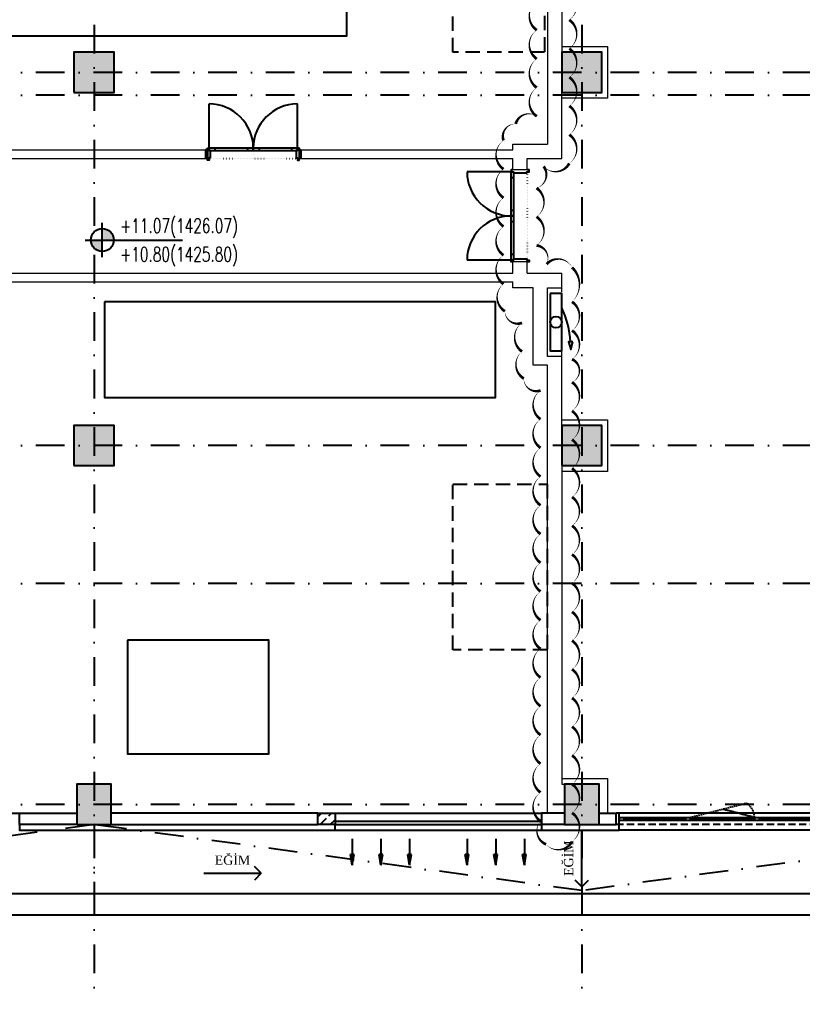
# Model space of a CAD drawing. Header units: millimetres. Extents: x -2755 to 27598, y -1135 to 13405.
# Drawn here: x 995 to 2360, y 4434 to 6127 of the extents above; entities that cross this region are included whole.
import ezdxf
from ezdxf.enums import TextEntityAlignment as Align

# ---------------------------------------------------------------- set-up
doc = ezdxf.new("R2010")
doc.units = ezdxf.units.MM
doc.header["$LTSCALE"] = 100
for name, pattern in [('DASHDOT', [1, 0.5, -0.25, 0, -0.25]), ('DASHDOT2', [0.5, 0.25, -0.125, 0, -0.125]), ('DOT', [0.25, 0, -0.25]), ('HIDDEN', [0.375, 0.25, -0.125])]:
    doc.linetypes.add(name, pattern=pattern)
doc.layers.add('AKS', color=7, linetype='DASHDOT2', transparency=0.8)
for name, color, linetype in [('DUVAR', 7, 'Continuous'), ('ELEKTRIK', 7, 'Continuous'), ('GOR', 7, 'Continuous'), ('KA-PEN', 5, 'Continuous'), ('KA-PEN-8 @ 1', 5, 'Continuous'), ('KOLON', 7, 'Continuous'), ('KOR KASA', 1, 'Continuous'), ('KOT', 7, 'Continuous'), ('MEKANIK', 7, 'Continuous'), ('OK', 7, 'Continuous'), ('OLCU DIS', 7, 'Continuous'), ('Rec-mantolamakulerengi', 230, 'Continuous'), ('TARAMA', 7, 'Continuous'), ('TEFRIS YANGIN', 7, 'Continuous')]:
    doc.layers.add(name, color=color, linetype=linetype)
doc.layers.add('REVIZYON_4', color=7, linetype='Continuous', true_color=0x1f38e0)
for name, color, linetype, lineweight in [('Y-DUVAR ALCIPAN', 94, 'Continuous', 20), ('Y-DUVAR BIMS', 14, 'Continuous', 25), ('Y-DUVAR GAZBETON', 161, 'Continuous', 20), ('Y-TAS KAPLAMA', 20, 'Continuous', 13)]:
    doc.layers.add(name, color=color, linetype=linetype, lineweight=lineweight)
doc.styles.add('OLC-50', font='romans.shx', dxfattribs={"width": 0.5, "height": 0.15})
doc.styles.add('olcu', font='romans.shx', dxfattribs={"width": 0.5})
doc.styles.add('YAZI', font='times.ttf')
doc.dimstyles.new('1-200', dxfattribs={"dimtxt": 40, "dimasz": 2, "dimexe": 0, "dimexo": 0, "dimgap": 10, "dimtad": 1, "dimdec": 4, "dimrnd": 0.1, "dimzin": 9, "dimdsep": 46, "dimtxsty": 'olcu', "dimblk1": 'SOL', "dimblk2": 'SAG', "dimsah": 1, "dimcen": 0, "dimse1": 1, "dimse2": 1, "dimclre": 13, "dimadec": 0, "dimazin": 0, "dimtfac": 1, "dimtdec": 4, "dimtix": 1, "dimtmove": 2, "dimatfit": 2, "dimldrblk": 'SOL', "dimfxl": 0, "dimtolj": 1, "dimarcsym": 0})

# ---------------------------------------------------------------- blocks, each defined once
blk = doc.blocks.new('TASIYICI SISTEM (2.KAT)')
at = {"layer": 'TARAMA'}
h = blk.add_hatch(dxfattribs=at)
h.set_pattern_fill('ANSI33', color=253, scale=100)
h.set_pattern_definition([(45, (83461.35, -12320), (-17.6776695, 17.6776695), []), (45, (83479.027, -12320), (-17.6776695, 17.6776695), [12.5, -6.25])])
h.paths.add_polyline_path([(-1920, -5565), (-1850, -5565), (-1850, -5495), (-1920, -5495)])
h.paths.add_polyline_path([(-5635, -7595), (-5575, -7595), (-5575, -7525), (-5635, -7525)])
h.paths.add_polyline_path([(-5935, -6785), (-5935, -6815), (-6050, -6815), (-6050, -6970), (-6080, -6970), (-6080, -6785)])
h.paths.add_polyline_path([(-6080, -7595), (-6020, -7595), (-6020, -7525), (-6080, -7525)])
h.paths.add_polyline_path([(-5640, -6900), (-5570, -6900), (-5570, -6970), (-5640, -6970)])
h.paths.add_polyline_path([(-2235, -5565), (-2175, -5565), (-2175, -5495), (-2235, -5495)])
h.paths.add_polyline_path([(-1540, -5565), (-1470, -5565), (-1470, -5495), (-1540, -5495)])
h.paths.add_polyline_path([(-1540, -6320), (-1470, -6320), (-1470, -6250), (-1540, -6250)])
h.paths.add_polyline_path([(-2240, -6320), (-2170, -6320), (-2170, -6250), (-2240, -6250)])
h.paths.add_polyline_path([(-1540, -6970), (-1470, -6970), (-1470, -6900), (-1540, -6900)])
h.paths.add_polyline_path([(-1510, -7595), (-1470, -7595), (-1470, -7420), (-1510, -7420)])
h.paths.add_polyline_path([(-2220, -7595), (-2190, -7595), (-2190, -6900), (-2220, -6900)])
h.paths.add_polyline_path([(-3090, -6320), (-3020, -6320), (-3020, -6250), (-3090, -6250)])
h.paths.add_polyline_path([(-3940, -6320), (-3870, -6320), (-3870, -6250), (-3940, -6250)])
h.paths.add_polyline_path([(-4790, -6320), (-4720, -6320), (-4720, -6250), (-4790, -6250)])
h.paths.add_polyline_path([(-3090, -6970), (-3020, -6970), (-3020, -6900), (-3090, -6900)])
h.paths.add_polyline_path([(-3940, -6970), (-3870, -6970), (-3870, -6900), (-3940, -6900)])
h.paths.add_polyline_path([(-4790, -6970), (-4720, -6970), (-4720, -6900), (-4790, -6900)])
h.paths.add_polyline_path([(-3085, -7595), (-3025, -7595), (-3025, -7525), (-3085, -7525)])
h.paths.add_polyline_path([(-3935, -7595), (-3875, -7595), (-3875, -7525), (-3935, -7525)])
h.paths.add_polyline_path([(-4785, -7595), (-4725, -7595), (-4725, -7525), (-4785, -7525)])
h.paths.add_polyline_path([(-3085, -5565), (-3025, -5565), (-3025, -5495), (-3085, -5495)])
h.paths.add_polyline_path([(-3935, -5565), (-3875, -5565), (-3875, -5495), (-3935, -5495)])
h.paths.add_polyline_path([(-4785, -5565), (-4725, -5565), (-4725, -5495), (-4785, -5495)])
h.paths.add_polyline_path([(-6210, -5495), (-5590, -5495), (-5590, -6435), (-5795, -6435), (-5795, -6405), (-5620, -6405), (-5620, -5525), (-6050, -5525), (-6050, -6405), (-5935, -6405), (-5935, -6435), (-6210, -6435), (-6210, -6405), (-6080, -6405), (-6080, -5525), (-6210, -5525)])
h.paths.add_polyline_path([(-500, -6970), (-430, -6970), (-430, -6900), (-500, -6900)])
h.paths.add_polyline_path([(-890, -7315), (-820, -7315), (-820, -7245), (-890, -7245)])
h.paths.add_polyline_path([(-245, -6320), (-175, -6320), (-175, -6250), (-245, -6250)])
h.paths.add_polyline_path([(-890, -6320), (-820, -6320), (-820, -6250), (-890, -6250)])
h.paths.add_polyline_path([(-890, -6970), (-820, -6970), (-820, -6900), (-890, -6900)])
h.paths.add_polyline_path([(-1600, -4475), (-1890, -4475), (-1890, -4715), (-1470, -4715), (-1470, -4745), (-1920, -4745), (-1920, -4445), (-1600, -4445)])
h.paths.add_polyline_path([(-755, -4715), (-1005, -4715), (-1005, -4755), (-755, -4755)])
h.paths.add_polyline_path([(-755, -5525), (-1005, -5525), (-1005, -5565), (-755, -5565)])
h.paths.add_polyline_path([(-135, -5835), (-135, -5565), (-405, -5565), (-405, -5245), (-375, -5245), (-375, -5535), (-135, -5535), (-135, -4415), (-105, -4415), (-105, -5865), (-205, -5865), (-205, -5835)])
at = {"layer": 'AKS', "color": 14, "ltscale": 2}
for p, q in [((-4755, 1005), (-4755, -13375)), ((-3905, 1005), (-3905, -13375)), ((16415, -6285), (-7145, -6285)), ((16415, -6325), (-7145, -6325)), ((16415, -6935), (-7145, -6935)), ((16415, -7175), (-7145, -7175)), ((16415, -7560), (-7145, -7560))]:
    blk.add_line(p, q, dxfattribs=at)
at = {"layer": 'KOLON', "color": 4, "ltscale": 5}
for points in [[(-4790, -6320), (-4720, -6320), (-4720, -6250), (-4790, -6250)], [(-3940, -6320), (-3870, -6320), (-3870, -6250), (-3940, -6250)], [(-4790, -6970), (-4720, -6970), (-4720, -6900), (-4790, -6900)], [(-3940, -6970), (-3870, -6970), (-3870, -6900), (-3940, -6900)], [(-4785, -7595), (-4725, -7595), (-4725, -7525), (-4785, -7525)], [(-3935, -7595), (-3875, -7595), (-3875, -7525), (-3935, -7525)]]:
    blk.add_lwpolyline(points, close=True, dxfattribs=at)
blk = doc.blocks.new('KOT-PL(TEMIZ&KABA)')
at = {"layer": 'KOT', "linetype": 'Continuous', "lineweight": -3}
h = blk.add_hatch(color=7, dxfattribs=at)
h.paths.add_polyline_path([(0, 0), (0.2, 0, 0.414214), (0, 0.2)])
h.paths.add_polyline_path([(0, 0), (-0.2, 0, 0.414214), (0, -0.2)])
at = {"layer": 'KOT', "color": 7, "lineweight": -3}
for p, q in [((0, -0.3), (0, 0.3)), ((-0.3, 0), (1.4, 0))]:
    blk.add_line(p, q, dxfattribs=at)
at = {"layer": 'KOT', "color": 7, "linetype": 'Continuous', "lineweight": -3}
blk.add_circle((0, 0), 0.2, dxfattribs=at)
at = {"layer": 'KOT', "color": 7, "linetype": 'Continuous', "lineweight": -3, "style": 'olcu', "width": 0.7}
for tag, p in [('KOTTEMIZ', (0.31, 0.122)), ('KOTKABA', (0.31, -0.373))]:
    blk.add_attdef(tag, p, '', height=0.25, dxfattribs=at)
blk = doc.blocks.new('*U78')
at = {"color": 0}
for p, q in [((-157, 18), (-157, 95)), ((-3, 18), (-3, 95)), ((-147, 18), (-147, 14)), ((-90.1, 18), (-90.1, 14)), ((-70, 18), (-70, 14)), ((-13.1, 18), (-13.1, 14)), ((-80, 7.5), (-80, 7.5))]:
    blk.add_line(p, q, dxfattribs=at)
at = {"color": 0, "linetype": 'DOT', "ltscale": 0.1}
blk.add_line((-155, 0), (-5, 0), dxfattribs=at)
at = {"color": 0}
for points in [[(-160, 15), (-160, 18), (-157, 18), (-157, 14), (-155, 14), (-155, 1), (-157, 1), (-157, -3), (-160, -3), (-160, 0)], [(0, 15), (0, 18), (-3, 18), (-3, 14), (-5, 14), (-5, 1), (-3, 1), (-3, -3), (0, -3), (0, 0)]]:
    blk.add_lwpolyline(points, dxfattribs=at)
for points in [[(-157, 18), (-157, 14), (-80, 14), (-80, 18)], [(-80, 18), (-80, 14), (-3, 14), (-3, 18)]]:
    blk.add_lwpolyline(points, close=True, dxfattribs=at)
for centre, start, end in [((-157, 18), 0, 90), ((-3, 18), 90, 180)]:
    blk.add_arc(centre, 77, start, end, dxfattribs=at)
at = {"style": 'OLC-50', "width": 0.5, "flags": 1}
for tag, p in [('K-NO', (-202.8, -83.8)), ('K-KANRENK', (-22.3, -88.8)), ('K-BLOK', (-203.4, -120.6)), ('K-KASRENK', (-21.2, -126.7)), ('K-KAT', (-204.3, -156)), ('K-TAMACILMA', (-22.8, -165.7)), ('K-MAHALKOD', (-203.3, -194)), ('K-FOTOSEL', (-21.8, -201.7)), ('K-MAHALAD', (-204.8, -233)), ('K-HERMETIK', (-19.9, -236.3)), ('K-ACILISYON', (-203.8, -268.9)), ('K-HIDROLIK', (-22.2, -270.2)), ('K-YANGIN', (-201.9, -303.5)), ('K-KART', (-20.4, -303.8)), ('K-KANATTIP', (-204.2, -337.4)), ('K-BAND', (-21.8, -345.7)), ('K-KANATMALZ', (-202.4, -371.1)), ('K-MENFEZ', (-19.9, -380.3)), ('K-KASAMALZ', (-201.4, -410.1)), ('K-PBAR', (-22.2, -414.1)), ('K-KASATIP', (-202, -446.8)), ('K-ELEKTRIKLI', (-20.4, -447.8)), ('K-DUVAR', (-202, -485.2)), ('K-TIP', (-20.4, -486.4)), ('K-REZ1', (-20.4, -524.3)), ('K-REZ2', (-20.4, -560.8)), ('K-REZ3', (-20.4, -600.7))]:
    blk.add_attdef(tag, p, '', height=30, dxfattribs=at)
blk = doc.blocks.new('*U500')
at = {"color": 0, "linetype": 'DOT', "ltscale": 0.1}
blk.add_line((-155, 15), (-5, 15), dxfattribs=at)
at = {"color": 0}
for p, q in [((-80, 7.5), (-80, 7.5)), ((-157, -13), (-157, -90)), ((-147, -13), (-147, -9)), ((-90.1, -13), (-90.1, -9)), ((-70, -13), (-70, -9)), ((-13.1, -13), (-13.1, -9)), ((-3, -13), (-3, -90))]:
    blk.add_line(p, q, dxfattribs=at)
for points in [[(-160, -10), (-160, -13), (-157, -13), (-157, -9), (-155, -9), (-155, 14), (-157, 14), (-157, 18), (-160, 18), (-160, 15)], [(0, -10), (0, -13), (-3, -13), (-3, -9), (-5, -9), (-5, 14), (-3, 14), (-3, 18), (0, 18), (0, 15)]]:
    blk.add_lwpolyline(points, dxfattribs=at)
for points in [[(-157, -13), (-157, -9), (-80, -9), (-80, -13)], [(-80, -13), (-80, -9), (-3, -9), (-3, -13)]]:
    blk.add_lwpolyline(points, close=True, dxfattribs=at)
for centre, start, end in [((-157, -13), 270, 0), ((-3, -13), 180, 270)]:
    blk.add_arc(centre, 77, start, end, dxfattribs=at)
at = {"style": 'OLC-50', "width": 0.5, "flags": 1}
for tag, p in [('K-NO', (-202.8, -83.8)), ('K-KANRENK', (-22.3, -88.8)), ('K-BLOK', (-203.4, -120.6)), ('K-KASRENK', (-21.2, -126.7)), ('K-KAT', (-204.3, -156)), ('K-TAMACILMA', (-22.8, -165.7)), ('K-MAHALKOD', (-203.3, -194)), ('K-FOTOSEL', (-21.8, -201.7)), ('K-MAHALAD', (-204.8, -233)), ('K-HERMETIK', (-19.9, -236.3)), ('K-ACILISYON', (-203.8, -268.9)), ('K-HIDROLIK', (-22.2, -270.2)), ('K-YANGIN', (-201.9, -303.5)), ('K-KART', (-20.4, -303.8)), ('K-KANATTIP', (-204.2, -337.4)), ('K-BAND', (-21.8, -345.7)), ('K-KANATMALZ', (-202.4, -371.1)), ('K-MENFEZ', (-19.9, -380.3)), ('K-KASAMALZ', (-201.4, -410.1)), ('K-PBAR', (-22.2, -414.1)), ('K-KASATIP', (-202, -446.8)), ('K-ELEKTRIKLI', (-20.4, -447.8)), ('K-DUVAR', (-202, -485.2)), ('K-TIP', (-20.4, -486.4)), ('K-REZ1', (-20.4, -524.3)), ('K-REZ2', (-20.4, -560.8)), ('K-REZ3', (-20.4, -600.7))]:
    blk.add_attdef(tag, p, '', height=30, dxfattribs=at)
blk = doc.blocks.new('*U67')
at = {"color": 0}
blk.add_lwpolyline([(34.5, 19.1), (34.5, 11.9), (47.8, 16), (34.5, 19.1)], dxfattribs=at)
blk.add_lwpolyline([(-50, -20), (50, -20), (50, 0), (-50, 0)], close=True, dxfattribs=at)
blk.add_circle((0, -10), 10, dxfattribs=at)
blk.add_arc((44.7, -145.2), 161.1, 93.6365, 115.6326, dxfattribs=at)
blk = doc.blocks.new('YANGIN DOLAPLARI-2KAT')
at = {"layer": 'TEFRIS YANGIN', "color": 11, "rotation": 270}
blk.add_blockref('*U67', (1940, 5600), dxfattribs=at)
blk = doc.blocks.new('A$C0C357809')
at = {"color": 0, "ltscale": 5}
for p, q in [((0, 45.9), (-3.1, 27.2)), ((0, 0), (0, 45.9)), ((0, 45.9), (3.1, 27.2)), ((3.1, 27.2), (-3.1, 27.2))]:
    blk.add_line(p, q, dxfattribs=at)
blk.add_solid([(0, 45.9), (3.1, 27.2), (-3.1, 27.2)], dxfattribs=at)
blk = doc.blocks.new('20-30 hatil')
at = {"layer": 'TARAMA'}
h = blk.add_hatch(dxfattribs=at)
h.set_pattern_fill('ANSI33', color=253, scale=100)
h.set_pattern_definition([(45, (-14230.717, 46.517), (-17.67767, 17.67767), []), (45, (-14213.04, 46.517), (-17.67767, 17.67767), [12.5, -6.25])])
h.paths.add_polyline_path([(-15, 20), (-15, 0), (15, 0), (15, 20)])
at = {"color": 0}
blk.add_lwpolyline([(-15, 20), (15, 20), (15, 0), (-15, 0), (-15, 20)], dxfattribs=at)
blk = doc.blocks.new('*U133')
at = {"color": 0}
for p, q in [((-10, 5), (-10, 725)), ((7.5, 725), (7.5, 5)), ((12.5, 725), (7.5, 725)), ((12.5, 717), (7.5, 717)), ((10, 609), (10, 717)), ((12.5, 725), (12.5, 5)), ((20, 5), (20, 725)), ((12.5, 609), (7.5, 609)), ((12.5, 601), (7.5, 601)), ((10, 489), (10, 601)), ((12.5, 489), (7.5, 489)), ((12.5, 481), (7.5, 481)), ((10, 369), (10, 481)), ((12.5, 369), (7.5, 369)), ((12.5, 361), (7.5, 361)), ((10, 249), (10, 361)), ((12.5, 249), (7.5, 249)), ((12.5, 241), (7.5, 241)), ((10, 129), (10, 241)), ((12.5, 129), (7.5, 129)), ((12.5, 121), (7.5, 121)), ((10, 13), (10, 121)), ((12.5, 13), (7.5, 13)), ((12.5, 5), (7.5, 5))]:
    blk.add_line(p, q, dxfattribs=at)
at = {"color": 0, "linetype": 'HIDDEN', "ltscale": 0.5}
blk.add_line((0, 5), (0, 725), dxfattribs=at)
at = {"linetype": 'HIDDEN', "ltscale": 0.1}
for p, q in [((12.5, 601), (37.4, 502.5)), ((12.5, 489), (26.8, 543.7)), ((26.8, 543.7), (12.5, 489)), ((12.5, 241), (26.8, 186.3)), ((26.8, 186.3), (12.5, 241)), ((12.5, 129), (37.4, 227.5))]:
    blk.add_line(p, q, dxfattribs=at)
for centre, start, end in [((11, 521.4), 272.7016, 324.4224), ((11, 208.6), 35.5776, 87.2984)]:
    blk.add_arc(centre, 32.5, start, end, dxfattribs=at)
at = {"layer": 'Rec-mantolamakulerengi'}
for p, q in [((0, 725), (20, 725)), ((0, 5), (20, 5))]:
    blk.add_line(p, q, dxfattribs=at)
for points in [[(0, 725), (0, 730)], [(20, 725), (20, 730)], [(0, 0), (0, 5)], [(20, 0), (20, 5)]]:
    blk.add_lwpolyline(points, dxfattribs=at)
at = {"layer": 'Y-DUVAR BIMS'}
for p, q in [((0, 730), (20, 730)), ((0, 0), (20, 0))]:
    blk.add_line(p, q, dxfattribs=at)
blk = doc.blocks.new('DIS CEPHE_KAT2')
at = {"layer": 'GOR', "color": 30}
for p, q in [((715, 4745), (995, 4745)), ((1545, 4745), (1905, 4745)), ((1545, 4715), (1905, 4715))]:
    blk.add_line(p, q, dxfattribs=at)
at = {"layer": 'MEKANIK', "color": 60}
blk.add_lwpolyline([(1545, 4730), (1545, 4725), (1905, 4725), (1905, 4730), (1545, 4730)], dxfattribs=at)
at = {"layer": 'Rec-mantolamakulerengi'}
for points in [[(995, 4725), (995, 4715), (1545, 4715), (1545, 4725)], [(1905, 4725), (1905, 4715), (2040, 4715), (2040, 4725)]]:
    blk.add_lwpolyline(points, dxfattribs=at)
at = {"layer": 'Y-DUVAR BIMS'}
for p, q in [((995, 4745), (1095, 4745)), ((995, 4725), (995, 4745)), ((1515, 4745), (1155, 4745)), ((1905, 4745), (1905, 4725)), ((1945, 4745), (1905, 4745)), ((2005, 4745), (2035, 4745)), ((1095, 4725), (995, 4725)), ((1155, 4725), (1515, 4725)), ((1945, 4725), (1905, 4725)), ((2005, 4725), (2035, 4725))]:
    blk.add_line(p, q, dxfattribs=at)
at = {"layer": 'KA-PEN', "rotation": 90}
blk.add_blockref('*U133', (2765, 4725), dxfattribs=at)
at = {"layer": 'KOLON', "color": 4, "rotation": 180}
blk.add_blockref('20-30 hatil', (1530, 4745), dxfattribs=at)
at = {"layer": 'MEKANIK', "color": 60, "xscale": -1, "rotation": 180}
for p in [(1575, 4700), (1625, 4700), (1675, 4700), (1775, 4700), (1825, 4700), (1875, 4700)]:
    blk.add_blockref('A$C0C357809', p, dxfattribs=at)
blk = doc.blocks.new('SOL')
at = {"color": 0}
for p, q in [((0, 30), (0, -6.96)), ((7.58, 0), (-6.97, 0))]:
    blk.add_line(p, q, dxfattribs=at)
blk.add_circle((0, 0), 3, dxfattribs=at)
blk = doc.blocks.new('SAG')
at = {"color": 0}
for p, q in [((7.58, 0), (-6.97, 0)), ((0, -30), (0, 6.96))]:
    blk.add_line(p, q, dxfattribs=at)
blk.add_circle((0, 0), 3, dxfattribs=at)
blk = doc.blocks.new('*D180')
at = {"layer": 'OLCU DIS', "color": 0, "lineweight": -2, "transparency": 16777216}
blk.add_line((-328, 13135), (19098, 13135), dxfattribs=at)
at = {"layer": 'OLCU DIS', "color": 0, "lineweight": -2, "transparency": 16777216, "xscale": 2, "yscale": 2, "zscale": 2, "rotation": 180}
blk.add_blockref('SOL', (-330, 13135), dxfattribs=at)
at = {"layer": 'OLCU DIS', "color": 0, "lineweight": -2, "transparency": 16777216, "xscale": 2, "yscale": 2, "zscale": 2}
blk.add_blockref('SAG', (19100, 13135), dxfattribs=at)
at = {"layer": 'OLCU DIS', "color": 0, "transparency": 16777216, "insert": (9385, 13165), "char_height": 40, "attachment_point": 5, "style": 'olcu'}
blk.add_mtext('\\A1;19430', dxfattribs=at)
blk = doc.blocks.new('_Open30')
at = {"color": 0, "linetype": 'ByBlock', "lineweight": -2}
for p, q in [((-1, 0.27), (0, 0)), ((0, 0), (-1, -0.27)), ((0, 0), (-1, 0))]:
    blk.add_line(p, q, dxfattribs=at)
blk = doc.blocks.new('*D236')
at = {"layer": 'OLCU DIS', "color": 0, "lineweight": -2, "transparency": 16777216}
blk.add_line((-1200, 1712), (-1200, 12198), dxfattribs=at)
at = {"layer": 'OLCU DIS', "color": 0, "lineweight": -2, "transparency": 16777216, "xscale": 2, "yscale": 2, "zscale": 2}
for name, p, rotation in [('SAG', (-1200, 12200), 90), ('SOL', (-1200, 1710), 270)]:
    blk.add_blockref(name, p, dxfattribs=dict(at, rotation=rotation))
at = {"layer": 'OLCU DIS', "color": 0, "transparency": 16777216, "insert": (-1230, 6955), "char_height": 40, "attachment_point": 5, "rotation": 90, "style": 'olcu'}
blk.add_mtext('\\A1;10490', dxfattribs=at)
blk = doc.blocks.new('*D280')
at = {"layer": 'OLCU DIS', "color": 0, "lineweight": -2, "transparency": 16777216}
blk.add_line((19098, -1055), (-328, -1055), dxfattribs=at)
at = {"layer": 'OLCU DIS', "color": 0, "lineweight": -2, "transparency": 16777216, "xscale": 2, "yscale": 2, "zscale": 2, "rotation": 180}
blk.add_blockref('SAG', (-330, -1055), dxfattribs=at)
at = {"layer": 'OLCU DIS', "color": 0, "lineweight": -2, "transparency": 16777216, "xscale": 2, "yscale": 2, "zscale": 2}
blk.add_blockref('SOL', (19100, -1055), dxfattribs=at)
at = {"layer": 'OLCU DIS', "color": 0, "transparency": 16777216, "insert": (9385, -1025), "char_height": 40, "attachment_point": 5, "style": 'olcu'}
blk.add_mtext('\\A1;19430', dxfattribs=at)
blk = doc.blocks.new('*D316')
at = {"layer": 'OLCU DIS', "color": 0, "lineweight": -2, "transparency": 16777216}
blk.add_line((-960, 2122), (-960, 4723), dxfattribs=at)
at = {"layer": 'OLCU DIS', "color": 0, "lineweight": -2, "transparency": 16777216, "xscale": 2, "yscale": 2, "zscale": 2}
for name, p, rotation in [('SAG', (-960, 4725), 90), ('SOL', (-960, 2120), 270)]:
    blk.add_blockref(name, p, dxfattribs=dict(at, rotation=rotation))
at = {"layer": 'OLCU DIS', "color": 0, "transparency": 16777216, "insert": (-990, 3422.5), "char_height": 40, "attachment_point": 5, "rotation": 90, "style": 'olcu'}
blk.add_mtext('\\A1;2605', dxfattribs=at)
blk = doc.blocks.new('*D323')
at = {"layer": 'OLCU DIS', "color": 0, "lineweight": -2, "transparency": 16777216}
blk.add_line((4408, -815), (-198, -815), dxfattribs=at)
at = {"layer": 'OLCU DIS', "color": 0, "lineweight": -2, "transparency": 16777216, "xscale": 2, "yscale": 2, "zscale": 2, "rotation": 180}
blk.add_blockref('SAG', (-200, -815), dxfattribs=at)
at = {"layer": 'OLCU DIS', "color": 0, "lineweight": -2, "transparency": 16777216, "xscale": 2, "yscale": 2, "zscale": 2}
blk.add_blockref('SOL', (4410, -815), dxfattribs=at)
at = {"layer": 'OLCU DIS', "color": 0, "transparency": 16777216, "insert": (2105, -785), "char_height": 40, "attachment_point": 5, "style": 'olcu'}
blk.add_mtext('\\A1;4610', dxfattribs=at)
blk = doc.blocks.new('*D355')
at = {"layer": 'OLCU DIS', "color": 0, "lineweight": -2, "transparency": 16777216}
blk.add_line((2763, -695), (2037, -695), dxfattribs=at)
at = {"layer": 'OLCU DIS', "color": 0, "lineweight": -2, "transparency": 16777216, "xscale": 2, "yscale": 2, "zscale": 2, "rotation": 180}
blk.add_blockref('SAG', (2035, -695), dxfattribs=at)
at = {"layer": 'OLCU DIS', "color": 0, "lineweight": -2, "transparency": 16777216, "xscale": 2, "yscale": 2, "zscale": 2}
blk.add_blockref('SOL', (2765, -695), dxfattribs=at)
at = {"layer": 'OLCU DIS', "color": 0, "transparency": 16777216, "insert": (2400, -665), "char_height": 40, "attachment_point": 5, "style": 'olcu'}
blk.add_mtext('\\A1;730', dxfattribs=at)
blk = doc.blocks.new('*D423')
at = {"layer": 'OLCU DIS', "color": 0, "lineweight": -2, "transparency": 16777216}
blk.add_line((2033, -695), (1907, -695), dxfattribs=at)
at = {"layer": 'OLCU DIS', "color": 0, "lineweight": -2, "transparency": 16777216, "xscale": 2, "yscale": 2, "zscale": 2, "rotation": 180}
blk.add_blockref('SAG', (1905, -695), dxfattribs=at)
at = {"layer": 'OLCU DIS', "color": 0, "lineweight": -2, "transparency": 16777216, "xscale": 2, "yscale": 2, "zscale": 2}
blk.add_blockref('SOL', (2035, -695), dxfattribs=at)
at = {"layer": 'OLCU DIS', "color": 0, "transparency": 16777216, "insert": (1970, -665), "char_height": 40, "attachment_point": 5, "style": 'olcu'}
blk.add_mtext('\\A1;130', dxfattribs=at)
blk = doc.blocks.new('*D424')
at = {"layer": 'OLCU DIS', "color": 0, "lineweight": -2, "transparency": 16777216}
blk.add_line((1903, -695), (1547, -695), dxfattribs=at)
at = {"layer": 'OLCU DIS', "color": 0, "lineweight": -2, "transparency": 16777216, "xscale": 2, "yscale": 2, "zscale": 2, "rotation": 180}
blk.add_blockref('SAG', (1545, -695), dxfattribs=at)
at = {"layer": 'OLCU DIS', "color": 0, "lineweight": -2, "transparency": 16777216, "xscale": 2, "yscale": 2, "zscale": 2}
blk.add_blockref('SOL', (1905, -695), dxfattribs=at)
at = {"layer": 'OLCU DIS', "color": 0, "transparency": 16777216, "insert": (1725, -665), "char_height": 40, "attachment_point": 5, "style": 'olcu'}
blk.add_mtext('\\A1;360', dxfattribs=at)
blk = doc.blocks.new('*D425')
at = {"layer": 'OLCU DIS', "color": 0, "lineweight": -2, "transparency": 16777216}
blk.add_line((1543, -695), (997, -695), dxfattribs=at)
at = {"layer": 'OLCU DIS', "color": 0, "lineweight": -2, "transparency": 16777216, "xscale": 2, "yscale": 2, "zscale": 2, "rotation": 180}
blk.add_blockref('SAG', (995, -695), dxfattribs=at)
at = {"layer": 'OLCU DIS', "color": 0, "lineweight": -2, "transparency": 16777216, "xscale": 2, "yscale": 2, "zscale": 2}
blk.add_blockref('SOL', (1545, -695), dxfattribs=at)
at = {"layer": 'OLCU DIS', "color": 0, "transparency": 16777216, "insert": (1270, -665), "char_height": 40, "attachment_point": 5, "style": 'olcu'}
blk.add_mtext('\\A1;550', dxfattribs=at)
blk = doc.blocks.new('*D426')
at = {"layer": 'OLCU DIS', "color": 0, "lineweight": -2, "transparency": 16777216}
blk.add_line((993, -695), (717, -695), dxfattribs=at)
at = {"layer": 'OLCU DIS', "color": 0, "lineweight": -2, "transparency": 16777216, "xscale": 2, "yscale": 2, "zscale": 2, "rotation": 180}
blk.add_blockref('SAG', (715, -695), dxfattribs=at)
at = {"layer": 'OLCU DIS', "color": 0, "lineweight": -2, "transparency": 16777216, "xscale": 2, "yscale": 2, "zscale": 2}
blk.add_blockref('SOL', (995, -695), dxfattribs=at)
at = {"layer": 'OLCU DIS', "color": 0, "transparency": 16777216, "insert": (855, -665), "char_height": 40, "attachment_point": 5, "style": 'olcu'}
blk.add_mtext('\\A1;280', dxfattribs=at)
blk = doc.blocks.new('*D435')
at = {"layer": 'OLCU DIS', "color": 0, "lineweight": -2, "transparency": 16777216}
blk.add_line((-840, 4327), (-840, 4723), dxfattribs=at)
at = {"layer": 'OLCU DIS', "color": 0, "lineweight": -2, "transparency": 16777216, "xscale": 2, "yscale": 2, "zscale": 2}
for name, p, rotation in [('SAG', (-840, 4725), 90), ('SOL', (-840, 4325), 270)]:
    blk.add_blockref(name, p, dxfattribs=dict(at, rotation=rotation))
at = {"layer": 'OLCU DIS', "color": 0, "transparency": 16777216, "insert": (-870, 4525), "char_height": 40, "attachment_point": 5, "rotation": 90, "style": 'olcu'}
blk.add_mtext('\\A1;400', dxfattribs=at)
blk = doc.blocks.new('*U171')
at = {"layer": 'KOR KASA'}
for p, q in [((0, 126), (15, 126)), ((15, 126), (15, 123)), ((0, -37), (0, -40)), ((0, -37), (15, -37)), ((15, -37), (15, -40))]:
    blk.add_line(p, q, dxfattribs=at)
for points in [[(15, 126), (0, 123)], [(0, 126), (15, 123)], [(0, 126), (0, 123)], [(0, 123), (15, 123)], [(15, -37), (0, -40)], [(0, -37), (15, -40)], [(0, -40), (15, -40)]]:
    blk.add_lwpolyline(points, dxfattribs=at)
blk = doc.blocks.new('*U162')
at = {"color": 0, "ltscale": 200}
for points in [[(-50, 0), (-38.5, 11.8)], [(50, 0), (-50, 0)], [(-50, 0), (-38.5, -11.8)]]:
    blk.add_lwpolyline(points, dxfattribs=at)
at = {"color": 0, "linetype": 'ByBlock', "style": 'YAZI'}
blk.add_attdef('EGIM', text='', height=16, rotation=180, dxfattribs=at).set_placement((0, -15), align=Align.CENTER)
blk = doc.blocks.new('*U161')
at = {"color": 0, "ltscale": 200}
for points in [[(50, 0), (-50, 0)], [(50, 0), (38.5, 11.8)], [(50, 0), (38.5, -11.8)]]:
    blk.add_lwpolyline(points, dxfattribs=at)
at = {"color": 0, "linetype": 'ByBlock', "style": 'YAZI'}
blk.add_attdef('EGIM', text='', height=16, rotation=180, dxfattribs=at).set_placement((0, -15), align=Align.CENTER)

msp = doc.modelspace()

# ---------------------------------------------------------------- linework, layer by layer
at = {"layer": 'ELEKTRIK', "color": 37, "linetype": 'HIDDEN'}
for points in [[(1750, 6070.00009), (1750, 6358.52332), (1910, 6358.52332), (1910, 6070.00009)], [(1914.5, 5317.72229), (1914.5, 5029.19906), (1750, 5029.19906), (1750, 5317.72229)]]:
    msp.add_lwpolyline(points, close=True, dxfattribs=at)
at = {"layer": 'GOR', "color": 30}
for points in [[(-112, 4713), (-112, 4568.00004), (4328, 4568.00004), (4328, 2642.00004), (-12, 2642.00004), (-12, -1.99996), (4308, -2.00008), (4308, -121.99993), (5770.5332, -121.99997), (6128.48329, 498.00003), (7871.51671, 498.00003), (8229.4668, -121.99996), (9692, -121.99996), (9692, -1.99979), (13548.00349, -1.99983), (13548.00349, -1.99989), (14832, -1.99988), (14832, -1.99983), (20622, -1.99991), (20622, 6042.00009), (19112, 6041.99996)], [(-75, 4713), (-75, 4605.00004), (4365, 4605.00004), (4365, 2605.00004), (25, 2605.00004), (25, 35.00004), (4345, 34.99992), (4345, -84.99996), (5749.17103, -84.99996), (6107.12112, 535.00003), (7892.87888, 535.00003), (8250.82897, -84.99996), (9655, -85), (9655, 35.00021), (10260, 35.0002), (10260, 1970.00007)]]:
    msp.add_lwpolyline(points, dxfattribs=at)
at = {"layer": 'MEKANIK', "color": 60}
for points in [[(867.18456, 6276.21113), (1565.18456, 6276.21113), (1565.18456, 6098.21113), (867.18456, 6098.21113)], [(1143.4503, 5635.50004), (1143.4503, 5468.50004), (1824.4503, 5468.50004), (1824.4503, 5635.50004)], [(1183.33031, 5045.95937), (1183.33031, 4847.95937), (1429.33031, 4847.95937), (1429.33031, 5045.95937)]]:
    msp.add_lwpolyline(points, close=True, dxfattribs=at)
at = {"layer": 'OK', "color": 252, "linetype": 'DASHDOT'}
msp.add_line((1125, 4725.00009), (1125, 4600.00004), dxfattribs=at)
for points in [[(1975, 4609.99994), (1125, 4725.00009), (275, 4609.99994)], [(3267, 4610), (2825, 4725.00009), (1975, 4609.99994)]]:
    msp.add_lwpolyline(points, dxfattribs=at)
at = {"layer": 'REVIZYON_4'}
msp.add_lwpolyline([(1896.50389, 6158.47051, 0, 5, 0.52056705), (1896.50389, 6108.47051, 0, 5, 0.52056705), (1896.50389, 6058.47051, 0, 5, 0.52056705), (1896.50389, 6008.47051, 0, 5, 0.52056705), (1896.50389, 5958.47051, 0, 5, 0.52056705), (1859.79119, 5945.18321, 0, 5, 0.52056705), (1838.56985, 5916.40455, 0, 5, 0.52056705), (1838.56985, 5866.40455, 0, 5, 0.52056705), (1838.56985, 5816.40455, 0, 5, 0.52056705), (1838.56985, 5766.40455, 0, 5, 0.52056705), (1838.56985, 5716.40455, 0, 5, 0.52056705), (1838.56985, 5666.40455, 0, 5, 0.52056705), (1841.06034, 5618.89504, 0, 5, 0.52056705), (1870.85819, 5598.69289, 0, 5, 0.52056705), (1870.85819, 5548.69289, 0, 5, 0.52056705), (1873.92455, 5501.75925, 0, 5, 0.52056705), (1903.08081, 5480.91551, 0, 5, 0.52056705), (1903.08081, 5430.91551, 0, 5, 0.52056705), (1903.08081, 5380.91551, 0, 5, 0.52056705), (1903.08081, 5330.91551, 0, 5, 0.52056705), (1903.08081, 5280.91551, 0, 5, 0.52056705), (1903.08081, 5230.91551, 0, 5, 0.52056705), (1903.08081, 5180.91551, 0, 5, 0.52056705), (1903.08081, 5130.91551, 0, 5, 0.52056705), (1903.08081, 5080.91551, 0, 5, 0.52056705), (1903.08081, 5030.91551, 0, 5, 0.52056705), (1903.08081, 4980.91551, 0, 5, 0.52056705), (1903.08081, 4930.91551, 0, 5, 0.52056705), (1903.08081, 4880.91551, 0, 5, 0.52056705), (1903.08081, 4830.91551, 0, 5, 0.52056705), (1903.08081, 4780.91551, 0, 5, 0.52056705), (1903.08081, 4730.91551, 0, 5, 0.52056705), (1912.73403, 4690.56874, 0, 5, 0.52056705), (1957.97195, 4695.33082, 0, 5, 0.52056705), (1957.97195, 4745.33082, 0, 5, 0.52056705), (1957.97195, 4795.33082, 0, 5, 0.52056705), (1957.97195, 4845.33082, 0, 5, 0.52056705), (1957.97195, 4895.33082, 0, 5, 0.52056705), (1957.97195, 4945.33082, 0, 5, 0.52056705), (1957.97195, 4995.33082, 0, 5, 0.52056705), (1957.97195, 5045.33082, 0, 5, 0.52056705), (1957.97195, 5095.33082, 0, 5, 0.52056705), (1957.97195, 5145.33082, 0, 5, 0.52056705), (1957.97195, 5195.33082, 0, 5, 0.52056705), (1957.97195, 5245.33082, 0, 5, 0.52056705), (1957.97195, 5295.33082, 0, 5, 0.52056705), (1957.97195, 5345.33082, 0, 5, 0.52056705), (1957.97195, 5395.33082, 0, 5, 0.52056705), (1957.97195, 5445.33082, 0, 5, 0.52056705), (1957.97195, 5495.33082, 0, 5, 0.6507088125), (1957.97195, 5535.33082, 0, 5, 0.52056705), (1957.97195, 5585.33082, 0, 5, 0.52056705), (1957.97195, 5635.33082, 0, 5, 0.433805875), (1957.97195, 5695.33082, 0, 5, 0.52056705), (1913.73275, 5701.09161, 0, 5, 0.52056705), (1896.14212, 5733.50098, 0, 5, 0.52056705), (1896.14212, 5783.50098, 0, 5, 0.52056705), (1896.14212, 5833.50098, 0, 5, 0.52056705), (1908.53422, 5871.10888, 0, 5, 0.52056705), (1953.19075, 5876.45235, 0, 5, 0.52056705), (1953.19075, 5926.45235, 0, 5, 0.52056705), (1953.19075, 5976.45235, 0, 5, 0.52056705), (1953.19075, 6026.45235, 0, 5, 0.52056705), (1953.19075, 6076.45235, 0, 5, 0.52056705), (1953.19075, 6126.45235, 0, 5, 0.52056705), (1953.19075, 6176.45235, 0, 5, 0.52056705)], format="xyseb", dxfattribs=at)
at = {"layer": 'Y-DUVAR ALCIPAN', "color": 16, "linetype": 'HIDDEN'}
msp.add_line((1940, 5540.00004), (1940, 5660.00004), dxfattribs=at)
at = {"layer": 'Y-DUVAR GAZBETON'}
for p, q in [((1915, 6805.00009), (1915, 5910.00007)), ((1940, 6755.00009), (1940, 6070.00009)), ((1940, 5885.00007), (1940, 6000.00009)), ((1855, 5900.00007), (1855, 5910.00007)), ((1855, 5910.00007), (1915, 5910.00007)), ((406, 5900.00007), (1319.5, 5900.00007)), ((1319.5, 5900.00007), (1319.5, 5885.00007)), ((1485.5, 5900.00007), (1485.5, 5885.00007)), ((1485.5, 5900.00007), (1855, 5900.00007)), ((406, 5885.00007), (1319.5, 5885.00007)), ((1485.5, 5885.00007), (1855, 5885.00007)), ((1855, 5865.00006), (1855, 5885.00007)), ((1880, 5865.00006), (1880, 5885.00007)), ((1880, 5885.00007), (1940, 5885.00007)), ((1880, 5865.00006), (1855, 5865.00006)), ((1880, 5705.00006), (1855, 5705.00006)), ((1855, 5685.00004), (1855, 5705.00006)), ((1880, 5685.00004), (1880, 5705.00006)), ((135, 5685.00004), (1855, 5685.00004)), ((1880, 5685.00004), (1940, 5685.00004)), ((1940, 5660.00004), (1940, 5685.00004)), ((150, 5670.00004), (1855, 5670.00004)), ((1855, 5660.00004), (1855, 5670.00004)), ((1915, 5660.00004), (1940, 5660.00004)), ((1940, 5350.00004), (1940, 4795.00009)), ((1940, 4795.00009), (1945, 4795.00009))]:
    msp.add_line(p, q, dxfattribs=at)
for points in [[(1915, 4745.00009), (1915, 5525.00004), (1890, 5525.00004), (1890, 5660.00004), (1855, 5660.00004)], [(1940, 5420.00004), (1940, 5540.00004), (1915, 5540.00004), (1915, 5660.00004)]]:
    msp.add_lwpolyline(points, dxfattribs=at)
at = {"layer": 'Y-TAS KAPLAMA'}
for points in [[(1940, 6080.00016), (2020, 6080.00008), (2020, 5990.00008), (1940, 5990.00016)], [(1940, 5430.00009), (2020, 5430.00009), (2020, 5340.00009), (1940, 5340.00009)], [(1940, 4805.00009), (2020, 4805.00009), (2020, 4745.00009)]]:
    msp.add_lwpolyline(points, dxfattribs=at)

# ---------------------------------------------------------------- block references
at = {"layer": 'DUVAR'}
msp.add_blockref('DIS CEPHE_KAT2', (0, 0), dxfattribs=at)
at = {"layer": 'KA-PEN-8 @ 1'}
msp.add_blockref('*U78', (1482.5, 5885.00007), dxfattribs=at)
at = {"layer": 'KA-PEN-8 @ 1', "rotation": 270}
msp.add_blockref('*U500', (1865, 5705.00006), dxfattribs=at)
at = {"layer": 'KOLON', "color": 4}
msp.add_blockref('TASIYICI SISTEM (2.KAT)', (5880, 12320.00009), dxfattribs=at)
at = {"layer": 'KOR KASA', "rotation": 270}
msp.add_blockref('*U171', (1359.5, 5900.00008), dxfattribs=at)
at = {"layer": 'KOT', "xscale": 100, "yscale": 100, "zscale": 100}
msp.add_blockref('KOT-PL(TEMIZ&KABA)', (1139.38445, 5743.01269), dxfattribs=at).add_auto_attribs({'KOTTEMIZ': '+11.07(1426.07)', 'KOTKABA': '+10.80(1425.80)'})
at = {"layer": 'OK', "color": 252}
for name, p, rotation in [('*U161', (1975, 4666.31485), 269.9999999999999), ('*U162', (1366.20827, 4640.00008), 180)]:
    msp.add_blockref(name, p, dxfattribs=dict(at, rotation=rotation)).add_auto_attribs({'EGIM': 'EĞİM'})
at = {"layer": 'TEFRIS YANGIN', "color": 11}
msp.add_blockref('YANGIN DOLAPLARI-2KAT', (0, 0), dxfattribs=at)

# ---------------------------------------------------------------- dimensions: what is measured, and where the dimension line sits
at = {"layer": 'OLCU DIS'}
for base, p1, p2, picture, middle in [((19100, 13135.00004), (-330, 6825.00004), (19100, 6030.00009), '*D180', (9385, 13165.00004)), ((-330, -1054.99996), (19099.99997, 4260.00009), (-330, 5885.00007), '*D280', (9384.99998, -1024.99996)), ((-200, -814.99996), (4410, 4725.00009), (-200, 4725.00009), '*D323', (2105, -784.99996)), ((995, -694.99996), (1545, 4725.00009), (995, 4725.00006), '*D425', (1270, -664.99996)), ((1545, -694.99996), (1905, 4725.00009), (1545, 4725.00009), '*D424', (1725, -664.99996)), ((1905, -694.99996), (2035, 4725.00009), (1905, 4725.00009), '*D423', (1970, -664.99996)), ((2035, -694.99996), (2764.99999, 4725.00009), (2035, 4725.00009), '*D355', (2400, -664.99996)), ((715, -694.99996), (995.00001, 4715.00005), (715, 4720.00008), '*D426', (855, -664.99996))]:
    dim = msp.add_linear_dim(base=base, p1=p1, p2=p2, dimstyle='1-200', override={"dimldrblk": 'Open30'}, dxfattribs=at)
    dim.commit()
    dim.dimension.update_dxf_attribs({"geometry": picture, "text_midpoint": middle})
for base, p1, p2, picture, middle in [((-1200.0001581156, 12200.0000385072), (13930.000001362, 1710.0000867028), (3715.000001362, 12200.0000385072), '*D236', (-1230.0001581156, 6955.000062605)), ((-960.00016, 4725.00009), (8185, 2120.00009), (-200, 4725.00009), '*D316', (-990.00016, 3422.50009)), ((-840.00016, 4725.00009), (8175, 4325.00009), (-200, 4725.00009), '*D435', (-870.00016, 4525.00009))]:
    dim = msp.add_linear_dim(base=base, p1=p1, p2=p2, angle=90, dimstyle='1-200', override={"dimldrblk": 'Open30'}, dxfattribs=at)
    dim.commit()
    dim.dimension.update_dxf_attribs({"geometry": picture, "text_midpoint": middle})

doc.saveas('drawing.dxf')
